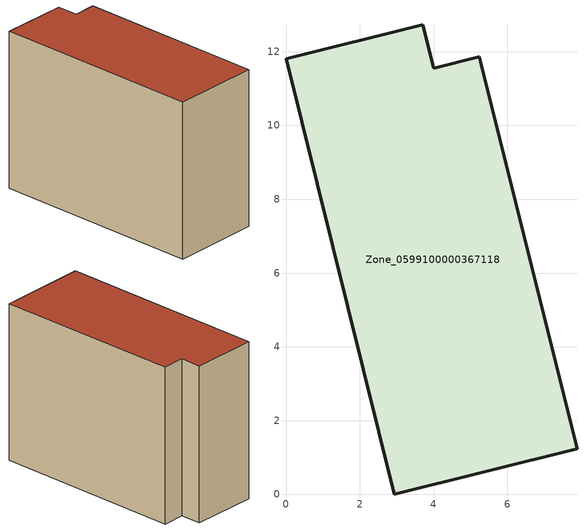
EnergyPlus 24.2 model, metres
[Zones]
Zone_0599100000367118
 floor ground (C_G): 2.94,0 0,11.81 3.7,12.73 4,11.55 5.24,11.86 7.89,1.24 z0
 wall outside (C_F): 2.94,0 7.89,1.24 5.24,11.86 4,11.55 3.7,12.73 0,11.81 2.94,0 z0:9.1
 roof outside (C_R): 0,11.81 2.94,0 7.89,1.24 5.24,11.86 4,11.55 3.7,12.73 z9.1
[BUILDING]
Pand.0599100000367118: North Axis=0; Terrain=City; Loads Convergence Tolerance Value=0.04; Temperature Convergence Tolerance Value=0.4; Solar Distribution=FullExterior; Maximum Number of Warmup Days=25; Minimum Number of Warmup Days=1
[Site:Location]
Rotterdam.The.Hague.AP_ZH_NLD Design_Conditions: Latitude=51.96; Longitude=4.45; Time Zone=1; Elevation=-4.5
[SITE:GROUNDTEMPERATURE:BUILDINGSURFACE]
18, 18, 18, 18, 18, 18, 18, 18, 18, 18, 18, 18
[MATERIAL] Thermal Absorptance=0.9; Solar Absorptance=0.7; Visible Absorptance=0.7
Name | Roughness | Thickness | Conductivity | Density | Specific Heat
G.TI.1992-2005 | MediumSmooth | 0.15 | 0.06 | 540 | 1210
F.TI.1992-2005 | Rough | 0.3 | 0.12 | 1920 | 840
R.TI.1992-2005 | MediumRough | 0.2 | 0.08 | 1500 | 1000
[CONSTRUCTION]
C_G: G.TI.1992-2005
C_F: F.TI.1992-2005
C_R: R.TI.1992-2005
[ZONE]
Zone_0599100000367118: Type=1; Multiplier=1; Ceiling Height=Autocalculate; Volume=Autocalculate; Floor Area=autocalculate; Part of Total Floor Area=Yes
[ZONEINFILTRATION:DESIGNFLOWRATE]
Infil_Zone_0599100000367118: Zone or ZoneList or Space or SpaceList=Zone_0599100000367118; Schedule=AlwaysOn; Design Flow Rate Calculation Method=Flow/Area; Flow Rate per Floor Area=0.0015; Constant Term Coefficient=1; Temperature Term Coefficient=0; Velocity Term Coefficient=0; Velocity Squared Term Coefficient=0
[HVACTEMPLATE:ZONE:IDEALLOADSAIRSYSTEM]
Zone_0599100000367118: Maximum Heating Supply Air Temperature=50; Minimum Cooling Supply Air Temperature=13; Maximum Heating Supply Air Humidity Ratio=0.0156; Minimum Cooling Supply Air Humidity Ratio=0.0077; Heating Limit=NoLimit; Cooling Limit=NoLimit; Dehumidification Control Type=ConstantSensibleHeatRatio; Cooling Sensible Heat Ratio=0.7; Dehumidification Setpoint=60; Humidification Control Type=None; Humidification Setpoint=30; Outdoor Air Method=None; Outdoor Air Flow Rate per Person=0.00944; Outdoor Air Flow Rate per Zone Floor Area=0; Outdoor Air Flow Rate per Zone=0; Demand Controlled Ventilation Type=None; Outdoor Air Economizer Type=NoEconomizer; Heat Recovery Type=None; Sensible Heat Recovery Effectiveness=0.7; Latent Heat Recovery Effectiveness=0.65
[ZONECONTROL:THERMOSTAT]
ThermostatControl_Zone_0599100000367118: Zone or ZoneList=Zone_0599100000367118; Control Type Schedule=DualSetpointControlType; Control 1=Thermostat_Zone_0599100000367118; Temperature Difference Between Cutout And Setpoint=0
[THERMOSTATSETPOINT:DUALSETPOINT]
Thermostat_Zone_0599100000367118: Heating Setpoint Temperature Schedule=HeatingSetpoint_Zone_0599100000367118; Cooling Setpoint Temperature Schedule=CoolingSetpoint_Zone_0599100000367118
[SCHEDULE:COMPACT]
HeatingSetpoint_Zone_0599100000367118: Through: 12/31, For: AllDays, Until: 24:00, 21
CoolingSetpoint_Zone_0599100000367118: Through: 12/31, For: AllDays, Until: 24:00, 24
DualSetpointControlType: Through: 12/31, For: AllDays, Until: 24:00, 4
AlwaysOn: Through: 12/31, For: AllDays, Until: 24:00, 1
